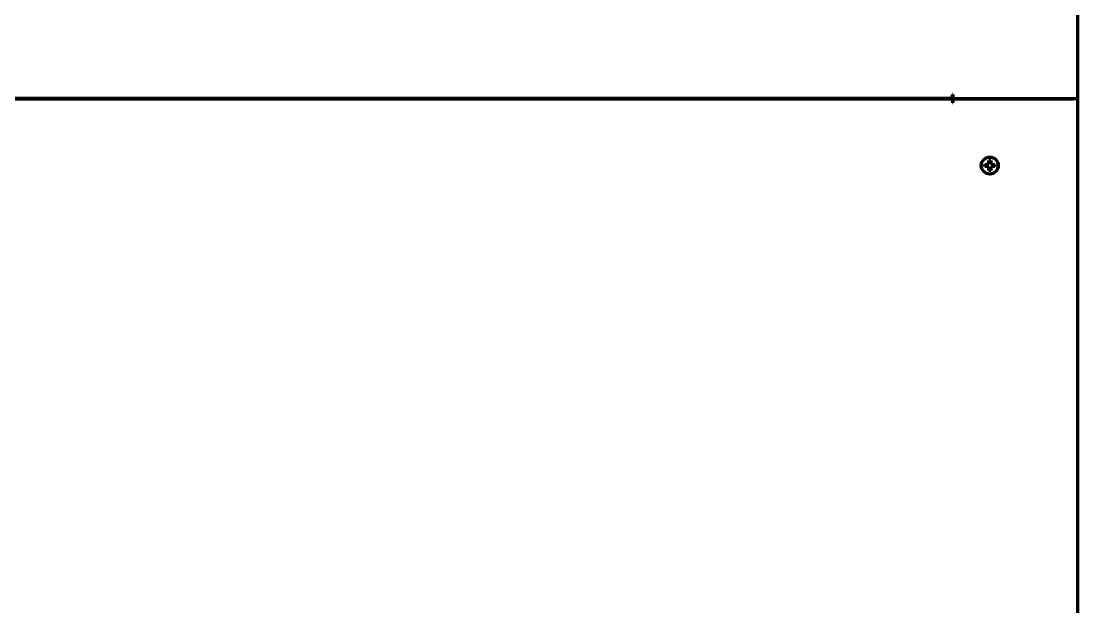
# Model space of a CAD drawing. Header units: inches. Extents: x -2983 to 7024, y 422 to 5529.
# Drawn here: x 3120.3 to 3618.3, y 697.7 to 973.8 of the extents above; entities that cross this region are included whole.
import ezdxf

# ---------------------------------------------------------------- set-up
doc = ezdxf.new("R2010")
doc.units = ezdxf.units.IN

msp = doc.modelspace()

# ---------------------------------------------------------------- linework, layer by layer
at = {"linetype": 'Continuous', "lineweight": 70}
for p, q in [((3618.28, 937.28), (3618.28, 1424.08)), ((3559.28, 937.28), (2782.28, 937.28)), ((2782.28, 937.24), (3559.28, 937.24)), ((3559.28, 937.28), (3559.28, 939.28)), ((3559.3, 939.28), (3559.28, 939.28)), ((3559.28, 937.28), (3559.28, 937.24)), ((3559.28, 937.24), (3559.28, 935.24)), ((3559.3, 939.28), (3559.3, 937.28)), ((3559.3, 937.28), (3616.28, 937.28)), ((3559.3, 937.24), (3616.28, 937.24)), ((3559.3, 937.24), (3559.3, 935.24)), ((3560.78, 937.24), (3560.78, 937.29)), ((3616.28, 937.28), (3618.28, 937.28)), ((3618.28, 937.24), (3616.28, 937.24)), ((3616.78, 937.25), (3616.78, 937.28)), ((3618.28, 602.08), (3618.28, 937.24)), ((3559.3, 935.24), (3559.28, 935.24)), ((3574.48, 905.74), (3574.48, 906.24)), ((3574.48, 905.24), (3574.48, 905.74)), ((3579.08, 906.24), (3579.08, 905.74)), ((3579.08, 905.74), (3579.08, 905.24))]:
    msp.add_line(p, q, dxfattribs=at)
msp.add_circle((3576.78, 905.74), 4, dxfattribs=at)
for points in [[(3575.78, 906.24), (3575.81, 906.27), (3575.86, 906.31), (3575.93, 906.39), (3576, 906.46), (3576.07, 906.53), (3576.14, 906.6), (3576.21, 906.67), (3576.26, 906.72), (3576.28, 906.74)], [(3576.28, 906.74), (3576.28, 906.8), (3576.28, 906.9), (3576.28, 907.07), (3576.28, 907.23), (3576.28, 907.38), (3576.28, 907.53), (3576.28, 907.69), (3576.28, 907.86), (3576.28, 907.98), (3576.28, 908.04)], [(3576.28, 908.04), (3576.45, 908.04), (3576.78, 908.04), (3577.12, 908.04), (3577.28, 908.04)], [(3577.28, 906.74), (3577.31, 906.72), (3577.36, 906.67), (3577.44, 906.59), (3577.51, 906.52), (3577.58, 906.45), (3577.65, 906.38), (3577.71, 906.31), (3577.76, 906.27), (3577.78, 906.24)], [(3575.78, 905.24), (3575.73, 905.24), (3575.62, 905.24), (3575.46, 905.24), (3575.3, 905.24), (3575.15, 905.24), (3574.99, 905.24), (3574.84, 905.24), (3574.67, 905.24), (3574.55, 905.24), (3574.48, 905.24)], [(3576.28, 904.74), (3576.26, 904.77), (3576.21, 904.82), (3576.13, 904.89), (3576.06, 904.97), (3575.99, 905.04), (3575.92, 905.1), (3575.85, 905.17), (3575.81, 905.22), (3575.78, 905.24)], [(3577.28, 903.44), (3577.12, 903.44), (3576.78, 903.44), (3576.45, 903.44), (3576.28, 903.44)], [(3577.78, 905.24), (3577.76, 905.22), (3577.71, 905.17), (3577.64, 905.1), (3577.57, 905.03), (3577.5, 904.96), (3577.43, 904.89), (3577.36, 904.81), (3577.31, 904.77), (3577.28, 904.74)], [(3577.28, 904.74), (3577.28, 904.69), (3577.28, 904.58), (3577.28, 904.42), (3577.28, 904.26), (3577.28, 904.1), (3577.28, 903.95), (3577.28, 903.8), (3577.28, 903.63), (3577.28, 903.51), (3577.28, 903.44)], [(3577.78, 906.24), (3577.84, 906.24), (3577.95, 906.24), (3578.11, 906.24), (3578.27, 906.24), (3578.42, 906.24), (3578.57, 906.24), (3578.73, 906.24), (3578.9, 906.24), (3579.02, 906.24), (3579.08, 906.24)]]:
    msp.add_open_spline(points, degree=3, dxfattribs=at)
for points in [[(3577.28, 908.04), (3577.28, 907.84), (3577.28, 907.63), (3577.28, 907.3), (3577.28, 907.19), (3577.28, 906.97), (3577.28, 906.86), (3577.28, 906.74)], [(3574.48, 906.24), (3574.69, 906.24), (3574.9, 906.24), (3575.22, 906.24), (3575.33, 906.24), (3575.56, 906.24), (3575.67, 906.24), (3575.78, 906.24)], [(3576.28, 903.44), (3576.28, 903.65), (3576.28, 903.86), (3576.28, 904.18), (3576.28, 904.29), (3576.28, 904.51), (3576.28, 904.63), (3576.28, 904.74)], [(3579.08, 905.24), (3578.88, 905.24), (3578.67, 905.24), (3578.35, 905.24), (3578.24, 905.24), (3578.01, 905.24), (3577.9, 905.24), (3577.78, 905.24)]]:
    msp.add_open_spline(points, degree=3, knots=[0, 0, 0, 0, 0.5, 0.5, 0.75, 0.75, 1, 1, 1, 1], dxfattribs=at)

doc.saveas('drawing.dxf')
